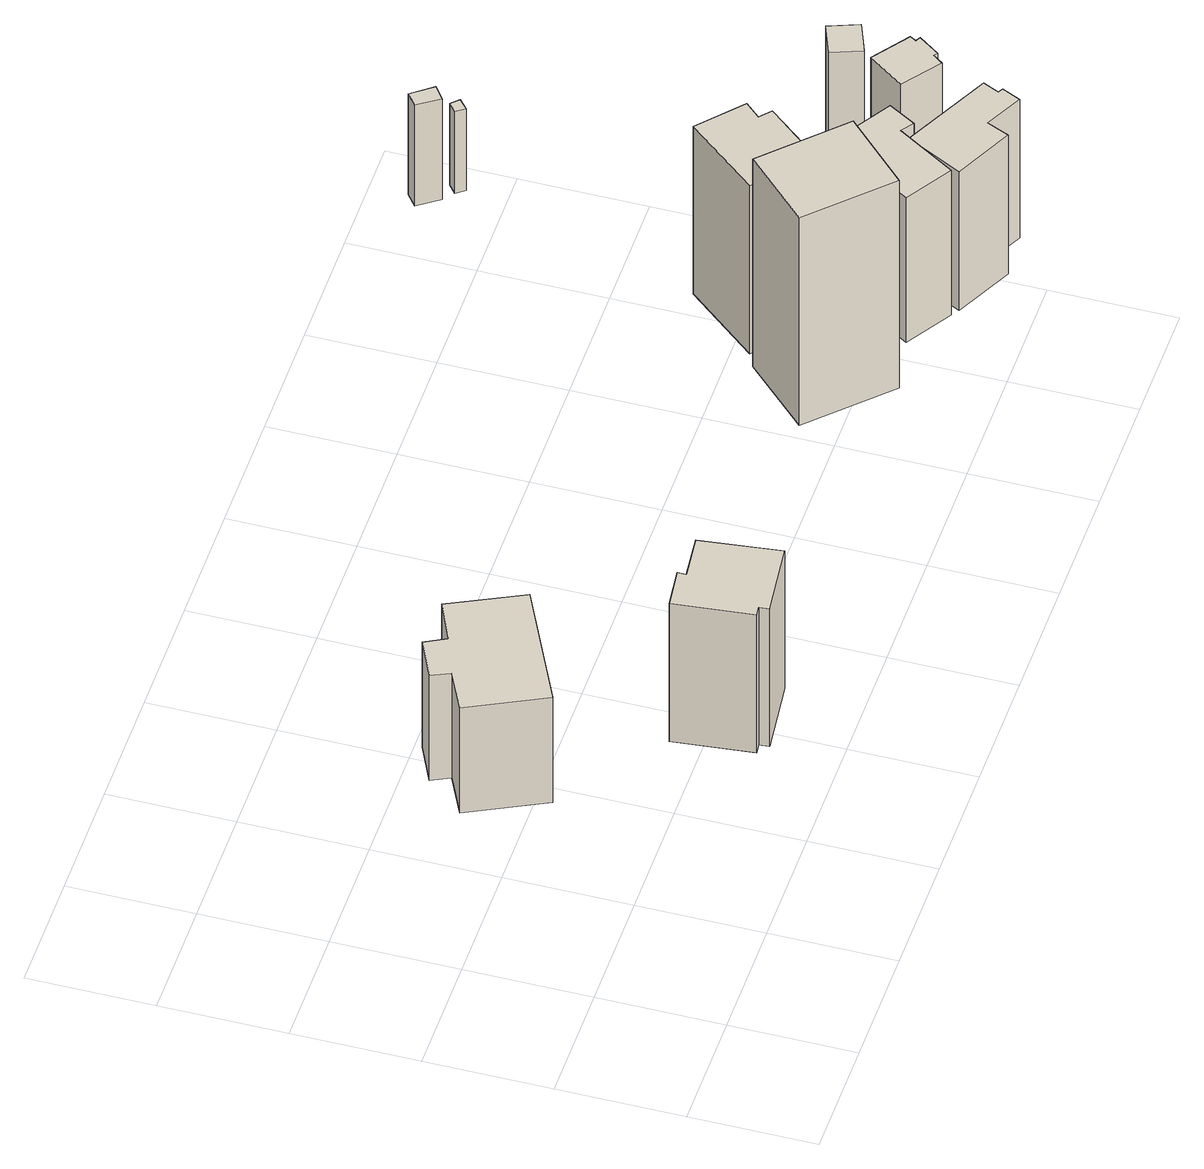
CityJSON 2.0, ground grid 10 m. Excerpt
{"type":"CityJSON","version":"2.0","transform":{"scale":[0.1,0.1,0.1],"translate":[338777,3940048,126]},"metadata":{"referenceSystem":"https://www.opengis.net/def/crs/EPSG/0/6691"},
"CityObjects":{
"building1":{"type":"Building","attributes":{"usage":"411","measuredHeight":10.5,"storeysAboveGround":2,"BuildingIDAttribute.prefecture":"14","BuildingIDAttribute.city":"14151","BuildingDetailAttribute.totalFloorArea":129.69,"BuildingDetailAttribute.buildingFootprintArea":64.84,"BuildingDetailAttribute.buildingStructureType":"601","BuildingDetailAttribute.buildingStructureOrgType":"1","BuildingDetailAttribute.orgUsage":"10","BuildingDetailAttribute.surveyYear":2015,"BuildingLandSlideRiskAttribute.description":"1","BuildingLandSlideRiskAttribute.areaType":"1"},"geometry":[{"type":"Solid","lod":"1","boundaries":[[[[0,1,2,3,4,5,6,7]],[[6,8,9,7]],[[5,10,8,6]],[[4,11,10,5]],[[3,12,11,4]],[[2,13,12,3]],[[1,14,13,2]],[[0,15,14,1]],[[7,9,15,0]],[[8,10,11,12,13,14,15,9]]]]}]},
"building2":{"type":"Building","attributes":{"usage":"411","measuredHeight":13.8,"storeysAboveGround":2,"BuildingIDAttribute.prefecture":"14","BuildingIDAttribute.city":"14151","BuildingDetailAttribute.totalFloorArea":76.96,"BuildingDetailAttribute.buildingFootprintArea":38.48,"BuildingDetailAttribute.buildingStructureType":"601","BuildingDetailAttribute.buildingStructureOrgType":"1","BuildingDetailAttribute.orgUsage":"10","BuildingDetailAttribute.surveyYear":2015,"BuildingLandSlideRiskAttribute.description":"1","BuildingLandSlideRiskAttribute.areaType":"1"},"geometry":[{"type":"Solid","lod":"1","boundaries":[[[[16,17,18,19,20,21,22,23]],[[22,24,25,23]],[[21,26,24,22]],[[20,27,26,21]],[[19,28,27,20]],[[18,29,28,19]],[[17,30,29,18]],[[16,31,30,17]],[[23,25,31,16]],[[24,26,27,28,29,30,31,25]]]]}]},
"building3":{"type":"Building","attributes":{"usage":"411","measuredHeight":20.8,"storeysAboveGround":1,"BuildingIDAttribute.prefecture":"14","BuildingIDAttribute.city":"14151","BuildingDetailAttribute.totalFloorArea":35.16,"BuildingDetailAttribute.buildingFootprintArea":35.16,"BuildingDetailAttribute.buildingStructureType":"601","BuildingDetailAttribute.buildingStructureOrgType":"1","BuildingDetailAttribute.orgUsage":"10","BuildingDetailAttribute.surveyYear":2015,"BuildingLandSlideRiskAttribute.description":"1","BuildingLandSlideRiskAttribute.areaType":"1"},"geometry":[{"type":"Solid","lod":"1","boundaries":[[[[32,33,34,35]],[[34,36,37,35]],[[33,38,36,34]],[[32,39,38,33]],[[35,37,39,32]],[[36,38,39,37]]]]}]},
"building4":{"type":"Building","attributes":{"usage":"411","measuredHeight":16.3,"storeysAboveGround":1,"BuildingIDAttribute.prefecture":"14","BuildingIDAttribute.city":"14151","BuildingDetailAttribute.totalFloorArea":32.9,"BuildingDetailAttribute.buildingFootprintArea":32.9,"BuildingDetailAttribute.buildingStructureType":"601","BuildingDetailAttribute.buildingStructureOrgType":"1","BuildingDetailAttribute.orgUsage":"10","BuildingDetailAttribute.surveyYear":2015,"BuildingLandSlideRiskAttribute.description":"1","BuildingLandSlideRiskAttribute.areaType":"1"},"geometry":[{"type":"Solid","lod":"1","boundaries":[[[[40,41,42,43,44,45,46,47]],[[46,48,49,47]],[[45,50,48,46]],[[44,51,50,45]],[[43,52,51,44]],[[42,53,52,43]],[[41,54,53,42]],[[40,55,54,41]],[[47,49,55,40]],[[48,50,51,52,53,54,55,49]]]]}]},
"building5":{"type":"Building","attributes":{"usage":"411","measuredHeight":20.1,"storeysAboveGround":1,"BuildingIDAttribute.prefecture":"14","BuildingIDAttribute.city":"14151","BuildingDetailAttribute.totalFloorArea":33.92,"BuildingDetailAttribute.buildingFootprintArea":33.92,"BuildingDetailAttribute.buildingStructureType":"601","BuildingDetailAttribute.buildingStructureOrgType":"1","BuildingDetailAttribute.orgUsage":"10","BuildingDetailAttribute.surveyYear":2015,"BuildingLandSlideRiskAttribute.description":"1","BuildingLandSlideRiskAttribute.areaType":"1"},"geometry":[{"type":"Solid","lod":"1","boundaries":[[[[56,57,58,59,60,61,62,63]],[[62,64,65,63]],[[61,66,64,62]],[[60,67,66,61]],[[59,68,67,60]],[[58,69,68,59]],[[57,70,69,58]],[[56,71,70,57]],[[63,65,71,56]],[[64,66,67,68,69,70,71,65]]]]}]},
"building6":{"type":"Building","attributes":{"usage":"411","measuredHeight":14.9,"storeysAboveGround":1,"BuildingIDAttribute.prefecture":"14","BuildingIDAttribute.city":"14151","BuildingDetailAttribute.totalFloorArea":31.66,"BuildingDetailAttribute.buildingFootprintArea":31.66,"BuildingDetailAttribute.buildingStructureType":"601","BuildingDetailAttribute.buildingStructureOrgType":"1","BuildingDetailAttribute.orgUsage":"10","BuildingDetailAttribute.surveyYear":2015,"BuildingLandSlideRiskAttribute.description":"1","BuildingLandSlideRiskAttribute.areaType":"1"},"geometry":[{"type":"Solid","lod":"1","boundaries":[[[[72,73,74,75,76,77,78,79]],[[78,80,81,79]],[[77,82,80,78]],[[76,83,82,77]],[[75,84,83,76]],[[74,85,84,75]],[[73,86,85,74]],[[72,87,86,73]],[[79,81,87,72]],[[80,82,83,84,85,86,87,81]]]]}]},
"building7":{"type":"Building","attributes":{"measuredHeight":22.1,"BuildingIDAttribute.prefecture":"14","BuildingIDAttribute.city":"14151","BuildingDetailAttribute.surveyYear":2015,"BuildingLandSlideRiskAttribute.description":"1","BuildingLandSlideRiskAttribute.areaType":"1"},"geometry":[{"type":"Solid","lod":"1","boundaries":[[[[88,89,90,91,92,93,94,95]],[[94,96,97,95]],[[93,98,96,94]],[[92,99,98,93]],[[91,100,99,92]],[[90,101,100,91]],[[89,102,101,90]],[[88,103,102,89]],[[95,97,103,88]],[[96,98,99,100,101,102,103,97]]]]}]},
"building8":{"type":"Building","attributes":{"measuredHeight":20,"BuildingIDAttribute.prefecture":"14","BuildingIDAttribute.city":"14151","BuildingDetailAttribute.surveyYear":2015,"BuildingLandSlideRiskAttribute.description":"1","BuildingLandSlideRiskAttribute.areaType":"1"},"geometry":[{"type":"Solid","lod":"1","boundaries":[[[[104,105,106,107]],[[106,108,109,107]],[[105,110,108,106]],[[104,111,110,105]],[[107,109,111,104]],[[108,110,111,109]]]]}]},
"building9":{"type":"Building","attributes":{"measuredHeight":12.2,"BuildingIDAttribute.prefecture":"14","BuildingIDAttribute.city":"14151","BuildingDetailAttribute.surveyYear":2015,"BuildingRiverFloodingRiskAttribute.description":"3","BuildingRiverFloodingRiskAttribute.rankOrg":"1","BuildingRiverFloodingRiskAttribute.depth":0.401,"BuildingRiverFloodingRiskAttribute.adminType":"2","BuildingRiverFloodingRiskAttribute.scale":"1","BuildingRiverFloodingRiskAttribute.duration":5.27,"BuildingLandSlideRiskAttribute.description":"1","BuildingLandSlideRiskAttribute.areaType":"1"},"geometry":[{"type":"Solid","lod":"1","boundaries":[[[[112,113,114,115]],[[114,116,117,115]],[[113,118,116,114]],[[112,119,118,113]],[[115,117,119,112]],[[116,118,119,117]]]]}]},
"building10":{"type":"Building","attributes":{"measuredHeight":10.4,"BuildingIDAttribute.prefecture":"14","BuildingIDAttribute.city":"14151","BuildingDetailAttribute.surveyYear":2015,"BuildingRiverFloodingRiskAttribute.description":"3","BuildingRiverFloodingRiskAttribute.rankOrg":"1","BuildingRiverFloodingRiskAttribute.depth":0.143,"BuildingRiverFloodingRiskAttribute.adminType":"2","BuildingRiverFloodingRiskAttribute.scale":"1","BuildingRiverFloodingRiskAttribute.duration":4.28,"BuildingLandSlideRiskAttribute.description":"1","BuildingLandSlideRiskAttribute.areaType":"1"},"geometry":[{"type":"Solid","lod":"1","boundaries":[[[[120,121,122,123]],[[122,124,125,123]],[[121,126,124,122]],[[120,127,126,121]],[[123,125,127,120]],[[124,126,127,125]]]]}]}
},
"vertices":[
[32,141,157],[2,202,157],[35,218,157],[28,233,157],[60,248,157],[69,231,157],[102,246,157],[130,188,157],[102,246,262],[130,188,262],[69,231,262],[60,248,262],[28,233,262],[35,218,262],[2,202,262],[32,141,262],
[218,22,133],[157,15,133],[156,23,133],[148,22,133],[141,86,133],[174,90,133],[174,83,133],[210,87,133],[174,83,271],[210,87,271],[174,90,271],[141,86,271],[148,22,271],[156,23,271],[157,15,271],[218,22,271],
[541,109,75],[590,159,75],[649,101,75],[599,51,75],[649,101,283],[599,51,283],[590,159,283],[541,109,283],
[692,78,95],[663,31,95],[626,54,95],[663,114,95],[674,107,95],[679,115,95],[715,93,95],[702,71,95],[715,93,240],[702,71,240],[679,115,240],[674,107,240],[663,114,240],[626,54,240],[663,31,240],[692,78,240],
[647,151,71],[637,139,71],[606,166,71],[654,223,71],[688,193,71],[677,181,71],[686,173,71],[659,141,71],[686,173,239],[659,141,239],[677,181,239],[688,193,239],[654,223,239],[606,166,239],[637,139,239],[647,151,239],
[761,22,95],[754,7,95],[724,22,95],[716,4,95],[669,27,95],[692,72,95],[763,37,95],[757,24,95],[763,37,234],[757,24,234],[692,72,234],[669,27,234],[716,4,234],[724,22,234],[754,7,234],[761,22,234],
[766,89,49],[770,87,49],[758,70,49],[755,72,49],[749,64,49],[719,86,49],[740,115,49],[769,94,49],[740,115,259],[769,94,259],[719,86,259],[749,64,259],[755,72,259],[758,70,259],[770,87,259],[766,89,259],
[733,118,79],[724,142,79],[750,152,79],[759,128,79],[750,152,271],[759,128,271],[724,142,271],[733,118,271],
[764,446,2],[752,463,2],[762,471,2],[775,454,2],[762,471,103],[775,454,103],[752,463,103],[764,446,103],
[778,432,2],[773,439,2],[780,445,2],[786,439,2],[780,445,84],[786,439,84],[773,439,84],[778,432,84]
]}
